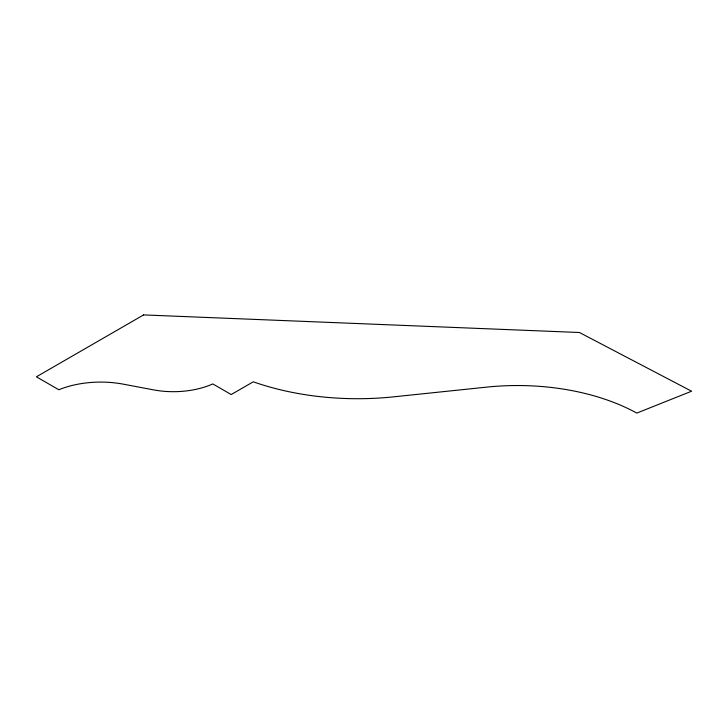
<?xml version="1.0" encoding="UTF-8"?>
<svg xmlns="http://www.w3.org/2000/svg" width="728" height="728" viewBox="0 0 728 728"><rect width="100%" height="100%" fill="white"/><g stroke="black" fill="none" stroke-linecap="round" stroke-linejoin="round"><path stroke-width="1.09" d="M143.607 314.915L36.4 376.804L58.822 389.753A72.745 41.996 0 0 1 123.36 384.175L153.335 389.844A64.483 37.228 0 0 0 212.813 383.929L231.195 394.549L253.262 381.809A200.701 115.87 0 0 0 393.32 396.869L486.704 387.123A173.082 99.927 0 0 1 636.809 413.085L691.6 391.218L579.442 332.505L143.607 314.915"/></g></svg>
